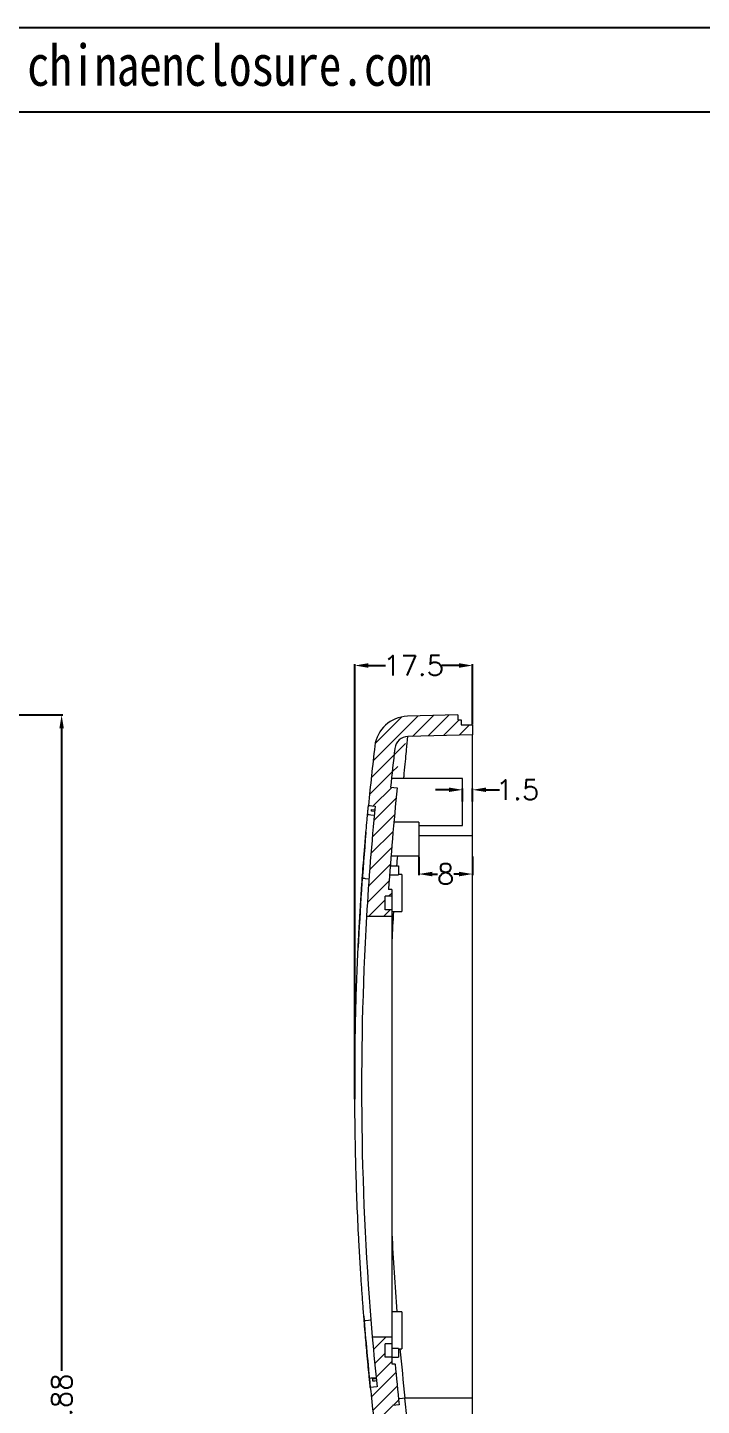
# Model space of a CAD drawing. Header units: inches. Extents: x 2685 to 4830, y 1126 to 1652.
# Drawn here: x 3023.8 to 3124, y 1447.6 to 1652.4 of the extents above; entities that cross this region are included whole.
import ezdxf

# ---------------------------------------------------------------- set-up
doc = ezdxf.new("R2010")
doc.units = ezdxf.units.IN
doc.header["$LTSCALE"] = 0.5
doc.layers.add('文字', color=81, linetype='Continuous')
doc.styles.get("Standard").update_dxf_attribs({"font": 'txt', "bigfont": 'gbcbig.shx'})
doc.styles.add('宋体', font='', dxfattribs={"width": 0.8, "height": 3.5})
doc.styles.get('宋体').set_extended_font_data('SimSun')
doc.dimstyles.new('3', dxfattribs={"dimtxt": 3, "dimasz": 2, "dimexe": 0.18, "dimexo": 0.0625, "dimgap": 0.2, "dimtad": 0, "dimzin": 12, "dimdsep": 46, "dimtxsty": 'Standard', "dimcen": 1, "dimclrd": 3, "dimclre": 3, "dimclrt": 256, "dimadec": 0, "dimazin": 0, "dimtfac": 1, "dimtofl": 0, "dimtmove": 0, "dimatfit": 3, "dimfxl": 1, "dimtolj": 1, "dimtzin": 0, "dimarcsym": 0})
pattern_1 = [(45, (45.5507, 0), (-1.122532, 1.122532), [])]

# ---------------------------------------------------------------- blocks, each defined once
blk = doc.blocks.new('*D65')
at = {"color": 3, "lineweight": -2}
for p, q in [((2969.32, 1550.22), (3029.07, 1550.22)), ((3028.89, 1548.22), (3028.89, 1452.73)), ((3028.89, 1342.33), (3028.89, 1437.83)), ((2954.32, 1340.33), (3029.07, 1340.33))]:
    blk.add_line(p, q, dxfattribs=at)
at = {"color": 3}
for points in [[(3028.56, 1548.22), (3029.23, 1548.22), (3028.89, 1550.22)], [(3028.56, 1342.33), (3029.23, 1342.33), (3028.89, 1340.33)]]:
    blk.add_solid(points, dxfattribs=at)
at = {"layer": 'Defpoints', "color": 0}
for p in [(2969.26, 1550.22), (2954.26, 1340.33), (3028.89, 1340.33)]:
    blk.add_point(p, dxfattribs=at)
at = {"insert": (3028.89, 1445.28), "char_height": 3, "attachment_point": 5, "rotation": 90}
blk.add_mtext('\\A1;209.88', dxfattribs=at)
blk = doc.blocks.new('*D88')
at = {"color": 3, "lineweight": -2}
for p, q in [((3072.48, 1493.13), (3072.48, 1557.75)), ((3074.48, 1557.57), (3077.03, 1557.57)), ((3087.98, 1557.57), (3085.43, 1557.57)), ((3089.98, 1548.84), (3089.98, 1557.75))]:
    blk.add_line(p, q, dxfattribs=at)
at = {"color": 3}
for points in [[(3074.48, 1557.91), (3074.48, 1557.24), (3072.48, 1557.57)], [(3087.98, 1557.91), (3087.98, 1557.24), (3089.98, 1557.57)]]:
    blk.add_solid(points, dxfattribs=at)
at = {"layer": 'Defpoints', "color": 0}
for p in [(3089.98, 1557.57), (3089.98, 1548.78), (3072.48, 1493.07)]:
    blk.add_point(p, dxfattribs=at)
at = {"insert": (3081.23, 1557.57), "char_height": 3, "attachment_point": 5}
blk.add_mtext('\\A1;17.5', dxfattribs=at)
blk = doc.blocks.new('*D89')
at = {"color": 3, "lineweight": -2}
for p, q in [((3081.98, 1529.21), (3081.98, 1526.4)), ((3089.98, 1529.21), (3089.98, 1526.4)), ((3083.98, 1526.58), (3084.78, 1526.58)), ((3087.98, 1526.58), (3087.18, 1526.58))]:
    blk.add_line(p, q, dxfattribs=at)
at = {"color": 3}
for points in [[(3083.98, 1526.91), (3083.98, 1526.24), (3081.98, 1526.58)], [(3087.98, 1526.91), (3087.98, 1526.24), (3089.98, 1526.58)]]:
    blk.add_solid(points, dxfattribs=at)
at = {"layer": 'Defpoints', "color": 0}
for p in [(3081.98, 1529.28), (3089.98, 1529.28), (3089.98, 1526.58)]:
    blk.add_point(p, dxfattribs=at)
at = {"insert": (3085.98, 1526.58), "char_height": 3, "attachment_point": 5}
blk.add_mtext('\\A1;8', dxfattribs=at)
blk = doc.blocks.new('*D90')
at = {"color": 3, "lineweight": -2}
for p, q in [((3086.48, 1539.1), (3084.48, 1539.1)), ((3088.48, 1537.34), (3088.48, 1539.28)), ((3089.98, 1537.34), (3089.98, 1539.28)), ((3091.98, 1539.1), (3093.98, 1539.1))]:
    blk.add_line(p, q, dxfattribs=at)
at = {"color": 3}
for points in [[(3086.48, 1539.43), (3086.48, 1538.77), (3088.48, 1539.1)], [(3091.98, 1539.43), (3091.98, 1538.77), (3089.98, 1539.1)]]:
    blk.add_solid(points, dxfattribs=at)
at = {"layer": 'Defpoints', "color": 0}
for p in [(3089.98, 1539.1), (3088.48, 1537.28), (3089.98, 1537.28)]:
    blk.add_point(p, dxfattribs=at)
at = {"insert": (3096.68, 1539.1), "char_height": 3, "attachment_point": 5}
blk.add_mtext('\\A1;1.5', dxfattribs=at)

msp = doc.modelspace()

# ---------------------------------------------------------------- hatches: boundary and pattern name
at = {"linetype": 'Continuous', "lineweight": 0}
h = msp.add_hatch(dxfattribs=at)
h.set_pattern_fill('ANSI31', color=4, scale=0.5, style=0)
h.set_pattern_definition(pattern_1)
edge = h.paths.add_edge_path(flags=0)
edge.add_line((3089.981, 1548.777), (3088.281, 1548.777))
edge.add_line((3088.281, 1548.777), (3088.281, 1549.483))
edge.add_line((3088.281, 1549.483), (3087.781, 1549.483))
edge.add_line((3087.781, 1549.483), (3087.781, 1550.22))
edge.add_line((3087.781, 1550.22), (3080.288, 1550.023))
edge.add_arc((3080.419, 1545.025), 5, 91.5, 173.28988)
edge.add_arc((3506.374, 1494.911), 433.893, 173.28988, 174.46288)
edge.add_line((3074.505, 1536.777), (3075.501, 1536.681))
edge.add_arc((3506.374, 1494.911), 432.893, 174.46288, 176.64066)
edge.add_line((3074.225, 1520.277), (3077.981, 1520.277))
edge.add_line((3077.981, 1520.277), (3077.981, 1521.277))
edge.add_line((3077.981, 1521.277), (3076.981, 1521.277))
edge.add_line((3076.981, 1521.277), (3076.981, 1523.277))
edge.add_line((3076.981, 1523.277), (3077.981, 1523.277))
edge.add_line((3077.981, 1523.277), (3077.981, 1524.277))
edge.add_line((3077.981, 1524.277), (3077.485, 1524.277))
edge.add_arc((3506.374, 1494.911), 429.893, 174.06304, 176.08299, ccw=False)
edge.add_spline(control_points=[(3078.787, 1539.376), (3078.455, 1539.408), (3078.123, 1539.441), (3077.791, 1539.473)], knot_values=[0.0000063, 0.0000063, 0.0000063, 0.0000063, 0.0010063, 0.0010063, 0.0010063, 0.0010063], weights=[1, 1, 1, 1], degree=3, periodic=0)
edge.add_arc((3506.374, 1494.911), 430.893, 173.28988, 174.06397, ccw=False)
edge.add_arc((3080.419, 1545.025), 2, 91.5, 173.28988, ccw=False)
edge.add_line((3080.366, 1547.024), (3089.981, 1547.276))
edge.add_line((3089.981, 1547.276), (3089.981, 1548.777))
h = msp.add_hatch(dxfattribs=at)
h.set_pattern_fill('ANSI31', color=4, scale=0.5, style=0)
h.set_pattern_definition(pattern_1)
edge = h.paths.add_edge_path(flags=0)
edge.add_line((3088.281, 1341.072), (3088.281, 1341.777))
edge.add_line((3088.281, 1341.777), (3089.981, 1341.777))
edge.add_line((3089.981, 1341.777), (3089.981, 1343.278))
edge.add_line((3089.981, 1343.278), (3080.928, 1343.515))
edge.add_arc((3080.981, 1345.515), 2, 180, 268.5, ccw=False)
edge.add_line((3078.981, 1345.515), (3078.981, 1347.277))
edge.add_line((3078.981, 1347.277), (3079.981, 1347.277))
edge.add_line((3079.981, 1347.277), (3079.981, 1438.277))
edge.add_line((3079.981, 1438.277), (3078.98, 1438.277))
edge.add_arc((3045.981, 1438.034), 33, 0.42306, 7.04265)
edge.add_arc((3506.374, 1494.911), 430.893, 186.30322, 187.04265, ccw=False)
edge.add_spline(control_points=[(3078.086, 1447.603), (3078.417, 1447.637), (3078.749, 1447.671), (3079.08, 1447.706)], knot_values=[0, 0, 0, 0, 0.001, 0.001, 0.001, 0.001], weights=[1, 1, 1, 1], degree=3, periodic=0)
edge.add_arc((3506.374, 1494.911), 429.893, 185.49063, 186.30415, ccw=False)
edge.add_line((3078.453, 1453.777), (3077.981, 1453.777))
edge.add_line((3077.981, 1453.777), (3077.981, 1454.777))
edge.add_line((3077.981, 1454.777), (3076.981, 1454.777))
edge.add_line((3076.981, 1454.777), (3076.981, 1456.777))
edge.add_line((3076.981, 1456.777), (3077.981, 1456.777))
edge.add_line((3077.981, 1456.777), (3077.981, 1457.777))
edge.add_line((3077.981, 1457.777), (3075.076, 1457.777))
edge.add_arc((3506.374, 1494.911), 432.893, 184.92086, 185.90431)
edge.add_line((3075.777, 1450.38), (3074.783, 1450.277))
edge.add_arc((3506.374, 1494.911), 433.893, 185.90431, 187.04265)
edge.add_arc((3045.981, 1438.034), 30, 0, 7.04265, ccw=False)
edge.add_line((3075.981, 1438.034), (3075.981, 1435.277))
edge.add_line((3075.981, 1435.277), (3076.981, 1435.277))
edge.add_line((3076.981, 1435.277), (3076.981, 1350.277))
edge.add_line((3076.981, 1350.277), (3075.981, 1350.277))
edge.add_line((3075.981, 1350.277), (3075.981, 1345.515))
edge.add_arc((3080.981, 1345.515), 5, 180, 268.5)
edge.add_line((3080.85, 1340.516), (3087.781, 1340.335))
edge.add_line((3087.781, 1340.335), (3087.781, 1341.072))
edge.add_line((3087.781, 1341.072), (3088.281, 1341.072))

# ---------------------------------------------------------------- linework, layer by layer
for p, q in [((2685.145, 1652.384), (3430.088, 1652.384)), ((2704.421, 1639.843), (3417.547, 1639.843))]:
    msp.add_line(p, q)
at = {"color": 7, "linetype": 'Continuous', "lineweight": 15}
for p, q in [((3087.781, 1550.22), (3080.288, 1550.023)), ((3087.781, 1550.22), (3087.781, 1549.483)), ((3087.781, 1549.483), (3088.281, 1549.483)), ((3088.281, 1549.483), (3088.281, 1548.777)), ((3088.281, 1548.777), (3089.981, 1548.777)), ((3089.981, 1548.777), (3089.981, 1547.276)), ((3089.981, 1547.276), (3080.366, 1547.024)), ((3089.981, 1532.277), (3089.981, 1547.276)), ((3088.481, 1540.777), (3077.929, 1540.777)), ((3088.481, 1537.277), (3088.481, 1540.777)), ((3077.791, 1539.473), (3078.787, 1539.376)), ((3074.981, 1536.191), (3075.449, 1536.146)), ((3075.424, 1535.885), (3074.981, 1535.927)), ((3088.481, 1533.777), (3088.481, 1537.277)), ((3081.981, 1534.277), (3078.287, 1534.277)), ((3081.981, 1534.277), (3081.981, 1529.277)), ((3074.141, 1532.832), (3074.131, 1532.713)), ((3075.184, 1533.277), (3075.183, 1533.277)), ((3081.981, 1533.777), (3088.481, 1533.777)), ((3089.981, 1448.683), (3089.981, 1532.277)), ((3077.739, 1527.777), (3078.981, 1527.777)), ((3077.857, 1529.277), (3081.981, 1529.277)), ((3078.981, 1527.777), (3078.981, 1526.481)), ((3077.642, 1526.481), (3078.981, 1526.481)), ((3079.481, 1526.527), (3078.981, 1526.527)), ((3079.481, 1526.527), (3079.481, 1521.027)), ((3077.981, 1524.277), (3077.485, 1524.277)), ((3077.981, 1524.277), (3077.981, 1523.277)), ((3077.981, 1523.277), (3076.981, 1523.277)), ((3076.981, 1521.277), (3076.981, 1523.277)), ((3077.981, 1523.277), (3077.981, 1521.277)), ((3077.981, 1520.277), (3074.225, 1520.277)), ((3077.981, 1521.277), (3076.981, 1521.277)), ((3077.981, 1521.277), (3077.981, 1520.277)), ((3077.981, 1521.027), (3079.481, 1521.027)), ((3077.981, 1520.277), (3077.981, 1457.777)), ((3079.481, 1461.527), (3077.981, 1461.527)), ((3079.481, 1461.527), (3079.481, 1456.027)), ((3075.076, 1457.777), (3077.981, 1457.777)), ((3077.981, 1456.777), (3076.981, 1456.777)), ((3076.981, 1454.777), (3076.981, 1456.777)), ((3077.981, 1457.777), (3077.981, 1456.777)), ((3077.981, 1456.777), (3077.981, 1454.777)), ((3078.981, 1456.073), (3077.981, 1456.073)), ((3078.981, 1456.073), (3078.981, 1454.777)), ((3078.981, 1456.027), (3079.481, 1456.027)), ((3077.981, 1454.777), (3076.981, 1454.777)), ((3077.981, 1454.777), (3077.981, 1453.777)), ((3077.981, 1454.777), (3078.981, 1454.777)), ((3077.981, 1453.777), (3078.453, 1453.777)), ((3075.777, 1450.38), (3074.783, 1450.277)), ((3075.181, 1451.542), (3075.654, 1451.59)), ((3089.981, 1448.683), (3079.927, 1448.683)), ((3089.981, 1436.701), (3089.981, 1448.683)), ((3079.08, 1447.706), (3078.086, 1447.603))]:
    msp.add_line(p, q, dxfattribs=at)
at = {"color": 8, "linetype": 'Continuous', "lineweight": 15}
msp.add_line((3089.981, 1532.277), (3081.981, 1532.277), dxfattribs=at)
at = {"color": 7, "linetype": 'Continuous', "lineweight": 15, "flags": 128}
for points in [[(3074.505, 1536.777), (3074.754, 1536.753), (3075.003, 1536.729), (3075.501, 1536.681)], [(3074.378, 1535.44), (3074.627, 1535.417), (3074.876, 1535.394), (3075.373, 1535.347)], [(3074.587, 1525.839), (3074.089, 1525.884), (3073.954, 1525.896), (3073.686, 1525.92), (3073.591, 1525.929)], [(3073.87, 1460.219), (3074.119, 1460.242), (3074.492, 1460.278), (3074.495, 1460.278), (3074.75, 1460.302), (3074.866, 1460.313)], [(3075.64, 1451.726), (3075.143, 1451.676), (3074.901, 1451.652), (3074.645, 1451.626)], [(3075.689, 1451.241), (3075.435, 1451.216), (3075.181, 1451.19)]]:
    msp.add_lwpolyline(points, dxfattribs=at)
at = {"color": 8, "linetype": 'Continuous', "lineweight": 15, "flags": 128}
msp.add_lwpolyline([(3079.927, 1448.683), (3079.547, 1448.641), (3079.182, 1448.601), (3078.985, 1448.58)], dxfattribs=at)
at = {"color": 7, "linetype": 'Continuous', "lineweight": 15}
for centre, radius, start, end in [((3080.419, 1545.025), 5, 91.5, 173.28988), ((3080.419, 1545.025), 2, 91.5, 173.28988), ((3506.374, 1494.911), 433.893, 173.28988, 174.46288), ((3506.374, 1494.911), 430.893, 173.28988, 174.06397), ((3506.374, 1494.911), 429.893, 174.06304, 176.08299), ((3506.374, 1494.911), 432.893, 174.46288, 176.64066), ((3506.374, 1494.911), 433.893, 175.00186, 177.26178), ((3506.374, 1494.911), 432.893, 176.64066, 184.92086), ((3506.374, 1494.911), 433.893, 184.49978, 185.90431), ((3506.374, 1494.911), 432.893, 184.92086, 185.90431), ((3506.374, 1494.911), 429.893, 185.49063, 186.30415), ((3506.374, 1494.911), 433.893, 185.90431, 187.04265)]:
    msp.add_arc(centre, radius, start, end, dxfattribs=at)
at = {"color": 8, "linetype": 'Continuous', "lineweight": 15}
for start, end in [(175.40404, 175.60504), (176.50892, 177.09184), (182.90816, 184.4642), (185.20157, 186.18763)]:
    msp.add_arc((3506.321, 1494.911), 428.893, start, end, dxfattribs=at)
for points, knots in [([(3079.766, 1540.777), (3079.789, 1541.026), (3079.874, 1541.973), (3080.005, 1543.357), (3080.151, 1544.871), (3080.262, 1545.992), (3080.348, 1546.841), (3080.36, 1546.958), (3080.366, 1547.024)], [0, 0, 0, 0, 0.0630993, 0.2407727, 0.4184416, 0.5953198, 0.7721943, 1, 1, 1, 1]), ([(3080.545, 1442.777), (3080.461, 1443.543), (3080.248, 1445.469), (3080.048, 1447.475), (3079.927, 1448.683)], [0, 0, 0, 0, 0.3977595, 1, 1, 1, 1])]:
    msp.add_open_spline(points, degree=3, knots=knots, dxfattribs=at)
at = {"color": 7, "linetype": 'Continuous', "lineweight": 15}
for points, knots in [([(3074.378, 1535.44), (3074.383, 1535.495), (3074.393, 1535.604), (3074.408, 1535.755), (3074.421, 1535.896), (3074.433, 1536.027), (3074.445, 1536.147), (3074.455, 1536.257), (3074.465, 1536.356), (3074.473, 1536.445), (3074.481, 1536.523), (3074.487, 1536.591), (3074.493, 1536.648), (3074.497, 1536.695), (3074.501, 1536.732), (3074.504, 1536.758), (3074.505, 1536.774), (3074.505, 1536.776), (3074.505, 1536.777)], [0, 0, 0, 0, 0.0625162, 0.125025, 0.1875274, 0.2500247, 0.312518, 0.3750083, 0.4374969, 0.4999848, 0.5624731, 0.6249631, 0.6874558, 0.7499524, 0.812454, 0.8749617, 0.9374767, 1, 1, 1, 1]), ([(3074.981, 1535.927), (3074.981, 1535.962), (3074.981, 1535.996), (3074.981, 1536.029), (3074.981, 1536.058), (3074.981, 1536.086), (3074.981, 1536.113), (3074.981, 1536.14), (3074.981, 1536.166), (3074.981, 1536.191)], [0, 0, 0, 0, 0.0020000125, 0.0020000125, 0.0020000125, 0.0037531717, 0.0037531717, 0.0037531717, 0.0055063469, 0.0055063469, 0.0055063469, 0.0055063469]), ([(3073.591, 1525.929), (3073.637, 1526.569), (3073.683, 1527.189), (3073.774, 1528.388), (3073.819, 1528.968), (3073.886, 1529.807), (3073.909, 1530.083), (3073.952, 1530.617), (3073.974, 1530.875), (3074.036, 1531.622), (3074.076, 1532.084), (3074.15, 1532.936), (3074.185, 1533.327), (3074.246, 1534.009), (3074.273, 1534.303), (3074.318, 1534.8), (3074.337, 1535.002), (3074.365, 1535.299), (3074.374, 1535.396), (3074.378, 1535.44)], [0, 0, 0, 0, 0.125, 0.125, 0.25, 0.25, 0.3125, 0.3125, 0.375, 0.375, 0.5, 0.5, 0.625, 0.625, 0.75, 0.75, 0.875, 0.875, 1, 1, 1, 1]), ([(3073.87, 1460.218), (3073.841, 1460.585), (3073.783, 1461.317), (3073.699, 1462.418), (3073.617, 1463.522), (3073.538, 1464.628), (3073.462, 1465.737), (3073.389, 1466.849), (3073.318, 1467.962), (3073.25, 1469.079), (3073.185, 1470.197), (3073.122, 1471.318), (3072.991, 1473.781), (3072.816, 1477.597), (3072.64, 1482.788), (3072.525, 1488.002), (3072.485, 1492.047), (3072.474, 1497.713), (3072.559, 1505.007), (3072.819, 1512.448), (3073.054, 1517.24), (3073.172, 1519.423), (3073.301, 1521.598), (3073.439, 1523.768), (3073.54, 1525.209), (3073.591, 1525.929)], [0, 0, 0, 0, 0.0172454, 0.034486, 0.051723, 0.0689575, 0.0861908, 0.1034241, 0.1206586, 0.1378954, 0.1551359, 0.1723811, 0.1896323, 0.2685603, 0.3473368, 0.4260779, 0.5049, 0.5301391, 0.6819119, 0.8337945, 0.8670519, 0.9002924, 0.9335249, 0.9667579, 1, 1, 1, 1]), ([(3074.645, 1451.626), (3074.636, 1451.715), (3074.609, 1451.984), (3074.544, 1452.648), (3074.518, 1452.916), (3074.459, 1453.526), (3074.426, 1453.868), (3074.373, 1454.436), (3074.354, 1454.635), (3074.315, 1455.052), (3074.295, 1455.27), (3074.234, 1455.944), (3074.191, 1456.42), (3074.103, 1457.423), (3074.057, 1457.952), (3073.964, 1459.06), (3073.917, 1459.631), (3073.87, 1460.219)], [0, 0, 0, 0, 0.25, 0.25, 0.375, 0.375, 0.5, 0.5, 0.5625, 0.5625, 0.625, 0.625, 0.75, 0.75, 0.875, 0.875, 1, 1, 1, 1]), ([(3074.783, 1450.277), (3074.782, 1450.278), (3074.782, 1450.28), (3074.781, 1450.297), (3074.778, 1450.323), (3074.774, 1450.36), (3074.769, 1450.407), (3074.763, 1450.465), (3074.756, 1450.534), (3074.748, 1450.613), (3074.739, 1450.702), (3074.729, 1450.802), (3074.717, 1450.913), (3074.705, 1451.034), (3074.692, 1451.166), (3074.677, 1451.308), (3074.662, 1451.461), (3074.651, 1451.571), (3074.645, 1451.626)], [0, 0, 0, 0, 0.0625259, 0.1250424, 0.1875506, 0.2500519, 0.3125475, 0.3750389, 0.4375272, 0.5000137, 0.5624999, 0.6249869, 0.6874761, 0.7499687, 0.8124662, 0.8749696, 0.9374805, 1, 1, 1, 1])]:
    msp.add_open_spline(points, degree=3, knots=knots, dxfattribs=at)
msp.add_open_spline([(3075.181, 1451.19), (3075.181, 1451.298), (3075.181, 1451.415), (3075.181, 1451.542)], degree=3, dxfattribs=at)

# ---------------------------------------------------------------- texts
at = {"layer": '文字', "color": 0, "insert": (3010.41, 1649.856), "char_height": 6.13122, "width": 107.71966, "attachment_point": 1, "style": '宋体'}
msp.add_mtext('www.chinaenclosure.com', dxfattribs=at)

# ---------------------------------------------------------------- dimensions: what is measured, and where the dimension line sits
for base, p1, p2, picture, middle in [((3089.981, 1557.574), (3072.485, 1493.068), (3089.981, 1548.777), '*D88', (3081.233, 1557.574)), ((3089.981, 1539.102), (3088.481, 1537.277), (3089.981, 1537.277), '*D90', (3096.681, 1539.102)), ((3089.981, 1526.577), (3081.981, 1529.277), (3089.981, 1529.277), '*D89', (3085.981, 1526.577))]:
    dim = msp.add_linear_dim(base=base, p1=p1, p2=p2, dimstyle='3')
    dim.commit()
    dim.dimension.update_dxf_attribs({"geometry": picture, "text_midpoint": middle})
dim = msp.add_linear_dim(base=(3028.8936, 1340.3349), p1=(2969.2586, 1550.2197), p2=(2954.2586, 1340.3349), angle=90, dimstyle='3')
dim.commit()
dim.dimension.update_dxf_attribs({"geometry": '*D65', "text_midpoint": (3028.8936, 1445.2773), "dimtype": 160})

doc.saveas('drawing.dxf')
